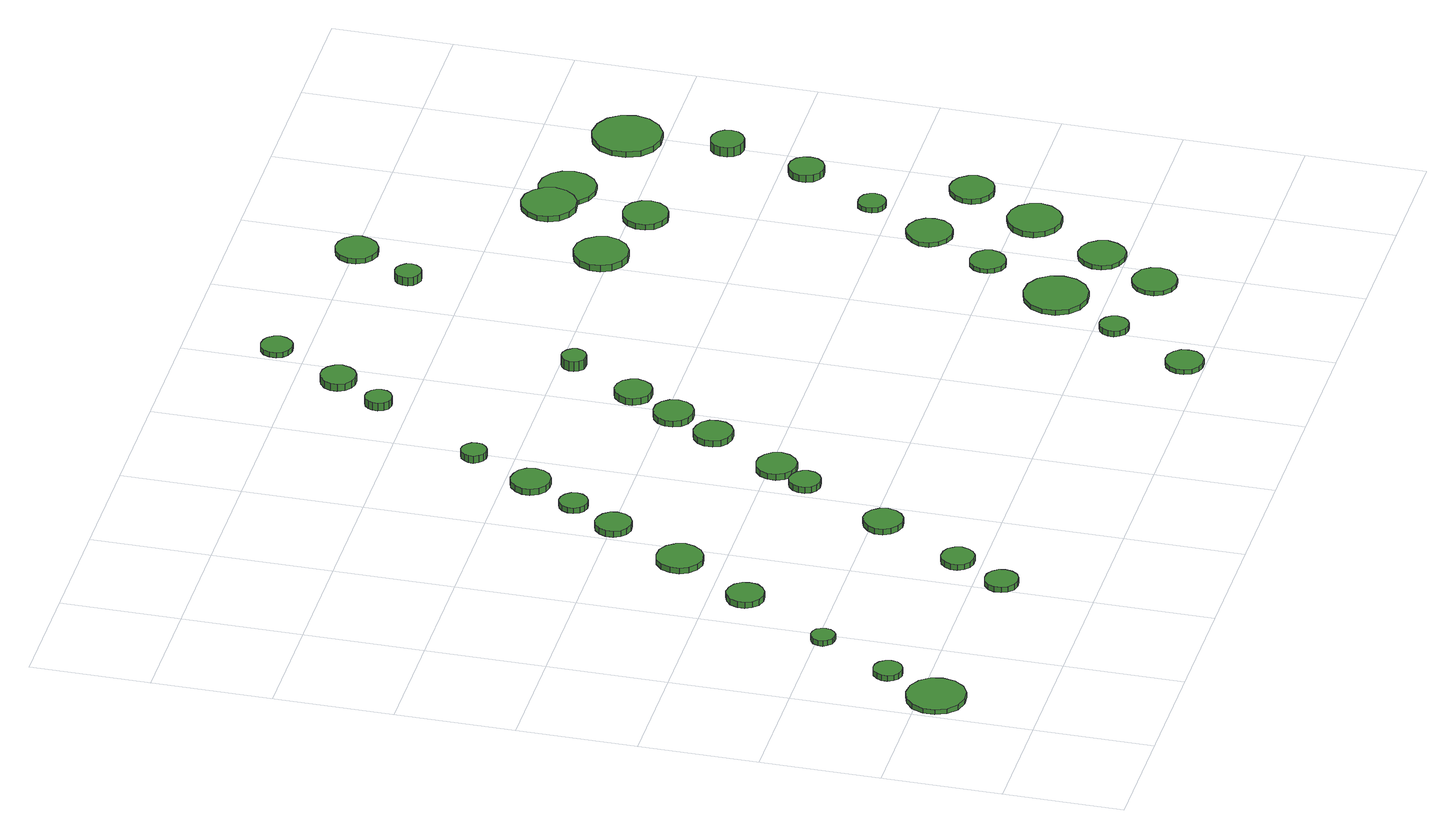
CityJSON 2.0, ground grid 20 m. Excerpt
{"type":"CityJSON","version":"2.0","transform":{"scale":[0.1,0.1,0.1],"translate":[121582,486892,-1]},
"CityObjects":{
"tree1":{"type":"SolitaryVegetationObject","attributes":{"function":"something"},"geometry":[{"type":"MultiSurface","lod":"1","boundaries":[[[0,1,2,3,4,5,6,7,8,9,10,11,12,13,14]],[[15,16,17,18,19,20,21,22,23,24,25,26,27,28,29]],[[0,29,28,1]],[[1,28,27,2]],[[2,27,26,3]],[[3,26,25,4]],[[4,25,24,5]],[[5,24,23,6]],[[6,23,22,7]],[[7,22,21,8]],[[8,21,20,9]],[[9,20,19,10]],[[10,19,18,11]],[[11,18,17,12]],[[12,17,16,13]],[[13,16,15,14]],[[14,15,29,0]]]}]},
"tree2":{"type":"SolitaryVegetationObject","attributes":{"function":"something"},"geometry":[{"type":"MultiSurface","lod":"1","boundaries":[[[30,31,32,33,34,35,36,37,38,39,40,41,42,43,44]],[[45,46,47,48,49,50,51,52,53,54,55,56,57,58,59]],[[30,59,58,31]],[[31,58,57,32]],[[32,57,56,33]],[[33,56,55,34]],[[34,55,54,35]],[[35,54,53,36]],[[36,53,52,37]],[[37,52,51,38]],[[38,51,50,39]],[[39,50,49,40]],[[40,49,48,41]],[[41,48,47,42]],[[42,47,46,43]],[[43,46,45,44]],[[44,45,59,30]]]}]},
"tree3":{"type":"SolitaryVegetationObject","attributes":{"function":"something"},"geometry":[{"type":"MultiSurface","lod":"1","boundaries":[[[60,61,62,63,64,65,66,67,68,69,70,71,72,73,74]],[[75,76,77,78,79,80,81,82,83,84,85,86,87,88,89]],[[60,89,88,61]],[[61,88,87,62]],[[62,87,86,63]],[[63,86,85,64]],[[64,85,84,65]],[[65,84,83,66]],[[66,83,82,67]],[[67,82,81,68]],[[68,81,80,69]],[[69,80,79,70]],[[70,79,78,71]],[[71,78,77,72]],[[72,77,76,73]],[[73,76,75,74]],[[74,75,89,60]]]}]},
"tree4":{"type":"SolitaryVegetationObject","attributes":{"function":"something"},"geometry":[{"type":"MultiSurface","lod":"1","boundaries":[[[90,91,92,93,94,95,96,97,98,99,100,101,102,103,104]],[[105,106,107,108,109,110,111,112,113,114,115,116,117,118,119]],[[90,119,118,91]],[[91,118,117,92]],[[92,117,116,93]],[[93,116,115,94]],[[94,115,114,95]],[[95,114,113,96]],[[96,113,112,97]],[[97,112,111,98]],[[98,111,110,99]],[[99,110,109,100]],[[100,109,108,101]],[[101,108,107,102]],[[102,107,106,103]],[[103,106,105,104]],[[104,105,119,90]]]}]},
"tree5":{"type":"SolitaryVegetationObject","attributes":{"function":"something"},"geometry":[{"type":"MultiSurface","lod":"1","boundaries":[[[120,121,122,123,124,125,126,127,128,129,130,131,132,133,134]],[[135,136,137,138,139,140,141,142,143,144,145,146,147,148,149]],[[120,149,148,121]],[[121,148,147,122]],[[122,147,146,123]],[[123,146,145,124]],[[124,145,144,125]],[[125,144,143,126]],[[126,143,142,127]],[[127,142,141,128]],[[128,141,140,129]],[[129,140,139,130]],[[130,139,138,131]],[[131,138,137,132]],[[132,137,136,133]],[[133,136,135,134]],[[134,135,149,120]]]}]},
"tree6":{"type":"SolitaryVegetationObject","attributes":{"function":"something"},"geometry":[{"type":"MultiSurface","lod":"1","boundaries":[[[150,151,152,153,154,155,156,157,158,159,160,161,162,163,164]],[[165,166,167,168,169,170,171,172,173,174,175,176,177,178,179]],[[150,179,178,151]],[[151,178,177,152]],[[152,177,176,153]],[[153,176,175,154]],[[154,175,174,155]],[[155,174,173,156]],[[156,173,172,157]],[[157,172,171,158]],[[158,171,170,159]],[[159,170,169,160]],[[160,169,168,161]],[[161,168,167,162]],[[162,167,166,163]],[[163,166,165,164]],[[164,165,179,150]]]}]},
"tree7":{"type":"SolitaryVegetationObject","attributes":{"function":"something"},"geometry":[{"type":"MultiSurface","lod":"1","boundaries":[[[180,181,182,183,184,185,186,187,188,189,190,191,192,193,194]],[[195,196,197,198,199,200,201,202,203,204,205,206,207,208,209]],[[180,209,208,181]],[[181,208,207,182]],[[182,207,206,183]],[[183,206,205,184]],[[184,205,204,185]],[[185,204,203,186]],[[186,203,202,187]],[[187,202,201,188]],[[188,201,200,189]],[[189,200,199,190]],[[190,199,198,191]],[[191,198,197,192]],[[192,197,196,193]],[[193,196,195,194]],[[194,195,209,180]]]}]},
"tree8":{"type":"SolitaryVegetationObject","attributes":{"function":"something"},"geometry":[{"type":"MultiSurface","lod":"1","boundaries":[[[210,211,212,213,214,215,216,217,218,219,220,221,222,223,224]],[[225,226,227,228,229,230,231,232,233,234,235,236,237,238,239]],[[210,239,238,211]],[[211,238,237,212]],[[212,237,236,213]],[[213,236,235,214]],[[214,235,234,215]],[[215,234,233,216]],[[216,233,232,217]],[[217,232,231,218]],[[218,231,230,219]],[[219,230,229,220]],[[220,229,228,221]],[[221,228,227,222]],[[222,227,226,223]],[[223,226,225,224]],[[224,225,239,210]]]}]},
"tree9":{"type":"SolitaryVegetationObject","attributes":{"function":"something"},"geometry":[{"type":"MultiSurface","lod":"1","boundaries":[[[240,241,242,243,244,245,246,247,248,249,250,251,252,253,254]],[[255,256,257,258,259,260,261,262,263,264,265,266,267,268,269]],[[240,269,268,241]],[[241,268,267,242]],[[242,267,266,243]],[[243,266,265,244]],[[244,265,264,245]],[[245,264,263,246]],[[246,263,262,247]],[[247,262,261,248]],[[248,261,260,249]],[[249,260,259,250]],[[250,259,258,251]],[[251,258,257,252]],[[252,257,256,253]],[[253,256,255,254]],[[254,255,269,240]]]}]},
"tree10":{"type":"SolitaryVegetationObject","attributes":{"function":"something"},"geometry":[{"type":"MultiSurface","lod":"1","boundaries":[[[270,271,272,273,274,275,276,277,278,279,280,281,282,283,284]],[[285,286,287,288,289,290,291,292,293,294,295,296,297,298,299]],[[270,299,298,271]],[[271,298,297,272]],[[272,297,296,273]],[[273,296,295,274]],[[274,295,294,275]],[[275,294,293,276]],[[276,293,292,277]],[[277,292,291,278]],[[278,291,290,279]],[[279,290,289,280]],[[280,289,288,281]],[[281,288,287,282]],[[282,287,286,283]],[[283,286,285,284]],[[284,285,299,270]]]}]},
"tree11":{"type":"SolitaryVegetationObject","attributes":{"function":"something"},"geometry":[{"type":"MultiSurface","lod":"1","boundaries":[[[300,301,302,303,304,305,306,307,308,309,310,311,312,313,314]],[[315,316,317,318,319,320,321,322,323,324,325,326,327,328,329]],[[300,329,328,301]],[[301,328,327,302]],[[302,327,326,303]],[[303,326,325,304]],[[304,325,324,305]],[[305,324,323,306]],[[306,323,322,307]],[[307,322,321,308]],[[308,321,320,309]],[[309,320,319,310]],[[310,319,318,311]],[[311,318,317,312]],[[312,317,316,313]],[[313,316,315,314]],[[314,315,329,300]]]}]},
"tree12":{"type":"SolitaryVegetationObject","attributes":{"function":"something"},"geometry":[{"type":"MultiSurface","lod":"1","boundaries":[[[330,331,332,333,334,335,336,337,338,339,340,341,342,343,344]],[[345,346,347,348,349,350,351,352,353,354,355,356,357,358,359]],[[330,359,358,331]],[[331,358,357,332]],[[332,357,356,333]],[[333,356,355,334]],[[334,355,354,335]],[[335,354,353,336]],[[336,353,352,337]],[[337,352,351,338]],[[338,351,350,339]],[[339,350,349,340]],[[340,349,348,341]],[[341,348,347,342]],[[342,347,346,343]],[[343,346,345,344]],[[344,345,359,330]]]}]},
"tree13":{"type":"SolitaryVegetationObject","attributes":{"function":"something"},"geometry":[{"type":"MultiSurface","lod":"1","boundaries":[[[360,361,362,363,364,365,366,367,368,369,370,371,372,373,374]],[[375,376,377,378,379,380,381,382,383,384,385,386,387,388,389]],[[360,389,388,361]],[[361,388,387,362]],[[362,387,386,363]],[[363,386,385,364]],[[364,385,384,365]],[[365,384,383,366]],[[366,383,382,367]],[[367,382,381,368]],[[368,381,380,369]],[[369,380,379,370]],[[370,379,378,371]],[[371,378,377,372]],[[372,377,376,373]],[[373,376,375,374]],[[374,375,389,360]]]}]},
"tree14":{"type":"SolitaryVegetationObject","attributes":{"function":"something"},"geometry":[{"type":"MultiSurface","lod":"1","boundaries":[[[390,391,392,393,394,395,396,397,398,399,400,401,402,403,404]],[[405,406,407,408,409,410,411,412,413,414,415,416,417,418,419]],[[390,419,418,391]],[[391,418,417,392]],[[392,417,416,393]],[[393,416,415,394]],[[394,415,414,395]],[[395,414,413,396]],[[396,413,412,397]],[[397,412,411,398]],[[398,411,410,399]],[[399,410,409,400]],[[400,409,408,401]],[[401,408,407,402]],[[402,407,406,403]],[[403,406,405,404]],[[404,405,419,390]]]}]},
"tree15":{"type":"SolitaryVegetationObject","attributes":{"function":"something"},"geometry":[{"type":"MultiSurface","lod":"1","boundaries":[[[420,421,422,423,424,425,426,427,428,429,430,431,432,433,434]],[[435,436,437,438,439,440,441,442,443,444,445,446,447,448,449]],[[420,449,448,421]],[[421,448,447,422]],[[422,447,446,423]],[[423,446,445,424]],[[424,445,444,425]],[[425,444,443,426]],[[426,443,442,427]],[[427,442,441,428]],[[428,441,440,429]],[[429,440,439,430]],[[430,439,438,431]],[[431,438,437,432]],[[432,437,436,433]],[[433,436,435,434]],[[434,435,449,420]]]}]},
"tree16":{"type":"SolitaryVegetationObject","attributes":{"function":"something"},"geometry":[{"type":"MultiSurface","lod":"1","boundaries":[[[450,451,452,453,454,455,456,457,458,459,460,461,462,463,464]],[[465,466,467,468,469,470,471,472,473,474,475,476,477,478,479]],[[450,479,478,451]],[[451,478,477,452]],[[452,477,476,453]],[[453,476,475,454]],[[454,475,474,455]],[[455,474,473,456]],[[456,473,472,457]],[[457,472,471,458]],[[458,471,470,459]],[[459,470,469,460]],[[460,469,468,461]],[[461,468,467,462]],[[462,467,466,463]],[[463,466,465,464]],[[464,465,479,450]]]}]},
"tree17":{"type":"SolitaryVegetationObject","attributes":{"function":"something"},"geometry":[{"type":"MultiSurface","lod":"1","boundaries":[[[480,481,482,483,484,485,486,487,488,489,490,491,492,493,494]],[[495,496,497,498,499,500,501,502,503,504,505,506,507,508,509]],[[480,509,508,481]],[[481,508,507,482]],[[482,507,506,483]],[[483,506,505,484]],[[484,505,504,485]],[[485,504,503,486]],[[486,503,502,487]],[[487,502,501,488]],[[488,501,500,489]],[[489,500,499,490]],[[490,499,498,491]],[[491,498,497,492]],[[492,497,496,493]],[[493,496,495,494]],[[494,495,509,480]]]}]},
"tree18":{"type":"SolitaryVegetationObject","attributes":{"function":"something"},"geometry":[{"type":"MultiSurface","lod":"1","boundaries":[[[510,511,512,513,514,515,516,517,518,519,520,521,522,523,524]],[[525,526,527,528,529,530,531,532,533,534,535,536,537,538,539]],[[510,539,538,511]],[[511,538,537,512]],[[512,537,536,513]],[[513,536,535,514]],[[514,535,534,515]],[[515,534,533,516]],[[516,533,532,517]],[[517,532,531,518]],[[518,531,530,519]],[[519,530,529,520]],[[520,529,528,521]],[[521,528,527,522]],[[522,527,526,523]],[[523,526,525,524]],[[524,525,539,510]]]}]},
"tree19":{"type":"SolitaryVegetationObject","attributes":{"function":"something"},"geometry":[{"type":"MultiSurface","lod":"1","boundaries":[[[540,541,542,543,544,545,546,547,548,549,550,551,552,553,554]],[[555,556,557,558,559,560,561,562,563,564,565,566,567,568,569]],[[540,569,568,541]],[[541,568,567,542]],[[542,567,566,543]],[[543,566,565,544]],[[544,565,564,545]],[[545,564,563,546]],[[546,563,562,547]],[[547,562,561,548]],[[548,561,560,549]],[[549,560,559,550]],[[550,559,558,551]],[[551,558,557,552]],[[552,557,556,553]],[[553,556,555,554]],[[554,555,569,540]]]}]},
"tree20":{"type":"SolitaryVegetationObject","attributes":{"function":"something"},"geometry":[{"type":"MultiSurface","lod":"1","boundaries":[[[570,571,572,573,574,575,576,577,578,579,580,581,582,583,584]],[[585,586,587,588,589,590,591,592,593,594,595,596,597,598,599]],[[570,599,598,571]],[[571,598,597,572]],[[572,597,596,573]],[[573,596,595,574]],[[574,595,594,575]],[[575,594,593,576]],[[576,593,592,577]],[[577,592,591,578]],[[578,591,590,579]],[[579,590,589,580]],[[580,589,588,581]],[[581,588,587,582]],[[582,587,586,583]],[[583,586,585,584]],[[584,585,599,570]]]}]},
"tree21":{"type":"SolitaryVegetationObject","attributes":{"function":"something"},"geometry":[{"type":"MultiSurface","lod":"1","boundaries":[[[600,601,602,603,604,605,606,607,608,609,610,611,612,613,614]],[[615,616,617,618,619,620,621,622,623,624,625,626,627,628,629]],[[600,629,628,601]],[[601,628,627,602]],[[602,627,626,603]],[[603,626,625,604]],[[604,625,624,605]],[[605,624,623,606]],[[606,623,622,607]],[[607,622,621,608]],[[608,621,620,609]],[[609,620,619,610]],[[610,619,618,611]],[[611,618,617,612]],[[612,617,616,613]],[[613,616,615,614]],[[614,615,629,600]]]}]},
"tree22":{"type":"SolitaryVegetationObject","attributes":{"function":"something"},"geometry":[{"type":"MultiSurface","lod":"1","boundaries":[[[630,631,632,633,634,635,636,637,638,639,640,641,642,643,644]],[[645,646,647,648,649,650,651,652,653,654,655,656,657,658,659]],[[630,659,658,631]],[[631,658,657,632]],[[632,657,656,633]],[[633,656,655,634]],[[634,655,654,635]],[[635,654,653,636]],[[636,653,652,637]],[[637,652,651,638]],[[638,651,650,639]],[[639,650,649,640]],[[640,649,648,641]],[[641,648,647,642]],[[642,647,646,643]],[[643,646,645,644]],[[644,645,659,630]]]}]},
"tree23":{"type":"SolitaryVegetationObject","attributes":{"function":"something"},"geometry":[{"type":"MultiSurface","lod":"1","boundaries":[[[660,661,662,663,664,665,666,667,668,669,670,671,672,673,674]],[[675,676,677,678,679,680,681,682,683,684,685,686,687,688,689]],[[660,689,688,661]],[[661,688,687,662]],[[662,687,686,663]],[[663,686,685,664]],[[664,685,684,665]],[[665,684,683,666]],[[666,683,682,667]],[[667,682,681,668]],[[668,681,680,669]],[[669,680,679,670]],[[670,679,678,671]],[[671,678,677,672]],[[672,677,676,673]],[[673,676,675,674]],[[674,675,689,660]]]}]},
"tree24":{"type":"SolitaryVegetationObject","attributes":{"function":"something"},"geometry":[{"type":"MultiSurface","lod":"1","boundaries":[[[690,691,692,693,694,695,696,697,698,699,700,701,702,703,704]],[[705,706,707,708,709,710,711,712,713,714,715,716,717,718,719]],[[690,719,718,691]],[[691,718,717,692]],[[692,717,716,693]],[[693,716,715,694]],[[694,715,714,695]],[[695,714,713,696]],[[696,713,712,697]],[[697,712,711,698]],[[698,711,710,699]],[[699,710,709,700]],[[700,709,708,701]],[[701,708,707,702]],[[702,707,706,703]],[[703,706,705,704]],[[704,705,719,690]]]}]},
"tree25":{"type":"SolitaryVegetationObject","attributes":{"function":"something"},"geometry":[{"type":"MultiSurface","lod":"1","boundaries":[[[720,721,722,723,724,725,726,727,728,729,730,731,732,733,734]],[[735,736,737,738,739,740,741,742,743,744,745,746,747,748,749]],[[720,749,748,721]],[[721,748,747,722]],[[722,747,746,723]],[[723,746,745,724]],[[724,745,744,725]],[[725,744,743,726]],[[726,743,742,727]],[[727,742,741,728]],[[728,741,740,729]],[[729,740,739,730]],[[730,739,738,731]],[[731,738,737,732]],[[732,737,736,733]],[[733,736,735,734]],[[734,735,749,720]]]}]},
"tree26":{"type":"SolitaryVegetationObject","attributes":{"function":"something"},"geometry":[{"type":"MultiSurface","lod":"1","boundaries":[[[750,751,752,753,754,755,756,757,758,759,760,761,762,763,764]],[[765,766,767,768,769,770,771,772,773,774,775,776,777,778,779]],[[750,779,778,751]],[[751,778,777,752]],[[752,777,776,753]],[[753,776,775,754]],[[754,775,774,755]],[[755,774,773,756]],[[756,773,772,757]],[[757,772,771,758]],[[758,771,770,759]],[[759,770,769,760]],[[760,769,768,761]],[[761,768,767,762]],[[762,767,766,763]],[[763,766,765,764]],[[764,765,779,750]]]}]},
"tree27":{"type":"SolitaryVegetationObject","attributes":{"function":"something"},"geometry":[{"type":"MultiSurface","lod":"1","boundaries":[[[780,781,782,783,784,785,786,787,788,789,790,791,792,793,794]],[[795,796,797,798,799,800,801,802,803,804,805,806,807,808,809]],[[780,809,808,781]],[[781,808,807,782]],[[782,807,806,783]],[[783,806,805,784]],[[784,805,804,785]],[[785,804,803,786]],[[786,803,802,787]],[[787,802,801,788]],[[788,801,800,789]],[[789,800,799,790]],[[790,799,798,791]],[[791,798,797,792]],[[792,797,796,793]],[[793,796,795,794]],[[794,795,809,780]]]}]},
"tree28":{"type":"SolitaryVegetationObject","attributes":{"function":"something"},"geometry":[{"type":"MultiSurface","lod":"1","boundaries":[[[810,811,812,813,814,815,816,817,818,819,820,821,822,823,824]],[[825,826,827,828,829,830,831,832,833,834,835,836,837,838,839]],[[810,839,838,811]],[[811,838,837,812]],[[812,837,836,813]],[[813,836,835,814]],[[814,835,834,815]],[[815,834,833,816]],[[816,833,832,817]],[[817,832,831,818]],[[818,831,830,819]],[[819,830,829,820]],[[820,829,828,821]],[[821,828,827,822]],[[822,827,826,823]],[[823,826,825,824]],[[824,825,839,810]]]}]},
"tree29":{"type":"SolitaryVegetationObject","attributes":{"function":"something"},"geometry":[{"type":"MultiSurface","lod":"1","boundaries":[[[840,841,842,843,844,845,846,847,848,849,850,851,852,853,854]],[[855,856,857,858,859,860,861,862,863,864,865,866,867,868,869]],[[840,869,868,841]],[[841,868,867,842]],[[842,867,866,843]],[[843,866,865,844]],[[844,865,864,845]],[[845,864,863,846]],[[846,863,862,847]],[[847,862,861,848]],[[848,861,860,849]],[[849,860,859,850]],[[850,859,858,851]],[[851,858,857,852]],[[852,857,856,853]],[[853,856,855,854]],[[854,855,869,840]]]}]},
"tree30":{"type":"SolitaryVegetationObject","attributes":{"function":"something"},"geometry":[{"type":"MultiSurface","lod":"1","boundaries":[[[870,871,872,873,874,875,876,877,878,879,880,881,882,883,884]],[[885,886,887,888,889,890,891,892,893,894,895,896,897,898,899]],[[870,899,898,871]],[[871,898,897,872]],[[872,897,896,873]],[[873,896,895,874]],[[874,895,894,875]],[[875,894,893,876]],[[876,893,892,877]],[[877,892,891,878]],[[878,891,890,879]],[[879,890,889,880]],[[880,889,888,881]],[[881,888,887,882]],[[882,887,886,883]],[[883,886,885,884]],[[884,885,899,870]]]}]},
"tree31":{"type":"SolitaryVegetationObject","attributes":{"function":"something"},"geometry":[{"type":"MultiSurface","lod":"1","boundaries":[[[900,901,902,903,904,905,906,907,908,909,910,911,912,913,914]],[[915,916,917,918,919,920,921,922,923,924,925,926,927,928,929]],[[900,929,928,901]],[[901,928,927,902]],[[902,927,926,903]],[[903,926,925,904]],[[904,925,924,905]],[[905,924,923,906]],[[906,923,922,907]],[[907,922,921,908]],[[908,921,920,909]],[[909,920,919,910]],[[910,919,918,911]],[[911,918,917,912]],[[912,917,916,913]],[[913,916,915,914]],[[914,915,929,900]]]}]},
"tree32":{"type":"SolitaryVegetationObject","attributes":{"function":"something"},"geometry":[{"type":"MultiSurface","lod":"1","boundaries":[[[930,931,932,933,934,935,936,937,938,939,940,941,942,943,944]],[[945,946,947,948,949,950,951,952,953,954,955,956,957,958,959]],[[930,959,958,931]],[[931,958,957,932]],[[932,957,956,933]],[[933,956,955,934]],[[934,955,954,935]],[[935,954,953,936]],[[936,953,952,937]],[[937,952,951,938]],[[938,951,950,939]],[[939,950,949,940]],[[940,949,948,941]],[[941,948,947,942]],[[942,947,946,943]],[[943,946,945,944]],[[944,945,959,930]]]}]},
"tree33":{"type":"SolitaryVegetationObject","attributes":{"function":"something"},"geometry":[{"type":"MultiSurface","lod":"1","boundaries":[[[960,961,962,963,964,965,966,967,968,969,970,971,972,973,974]],[[975,976,977,978,979,980,981,982,983,984,985,986,987,988,989]],[[960,989,988,961]],[[961,988,987,962]],[[962,987,986,963]],[[963,986,985,964]],[[964,985,984,965]],[[965,984,983,966]],[[966,983,982,967]],[[967,982,981,968]],[[968,981,980,969]],[[969,980,979,970]],[[970,979,978,971]],[[971,978,977,972]],[[972,977,976,973]],[[973,976,975,974]],[[974,975,989,960]]]}]},
"tree34":{"type":"SolitaryVegetationObject","attributes":{"function":"something"},"geometry":[{"type":"MultiSurface","lod":"1","boundaries":[[[990,991,992,993,994,995,996,997,998,999,1000,1001,1002,1003,1004]],[[1005,1006,1007,1008,1009,1010,1011,1012,1013,1014,1015,1016,1017,1018,1019]],[[990,1019,1018,991]],[[991,1018,1017,992]],[[992,1017,1016,993]],[[993,1016,1015,994]],[[994,1015,1014,995]],[[995,1014,1013,996]],[[996,1013,1012,997]],[[997,1012,1011,998]],[[998,1011,1010,999]],[[999,1010,1009,1000]],[[1000,1009,1008,1001]],[[1001,1008,1007,1002]],[[1002,1007,1006,1003]],[[1003,1006,1005,1004]],[[1004,1005,1019,990]]]}]},
"tree35":{"type":"SolitaryVegetationObject","attributes":{"function":"something"},"geometry":[{"type":"MultiSurface","lod":"1","boundaries":[[[1020,1021,1022,1023,1024,1025,1026,1027,1028,1029,1030,1031,1032,1033,1034]],[[1035,1036,1037,1038,1039,1040,1041,1042,1043,1044,1045,1046,1047,1048,1049]],[[1020,1049,1048,1021]],[[1021,1048,1047,1022]],[[1022,1047,1046,1023]],[[1023,1046,1045,1024]],[[1024,1045,1044,1025]],[[1025,1044,1043,1026]],[[1026,1043,1042,1027]],[[1027,1042,1041,1028]],[[1028,1041,1040,1029]],[[1029,1040,1039,1030]],[[1030,1039,1038,1031]],[[1031,1038,1037,1032]],[[1032,1037,1036,1033]],[[1033,1036,1035,1034]],[[1034,1035,1049,1020]]]}]},
"tree36":{"type":"SolitaryVegetationObject","attributes":{"function":"something"},"geometry":[{"type":"MultiSurface","lod":"1","boundaries":[[[1050,1051,1052,1053,1054,1055,1056,1057,1058,1059,1060,1061,1062,1063,1064]],[[1065,1066,1067,1068,1069,1070,1071,1072,1073,1074,1075,1076,1077,1078,1079]],[[1050,1079,1078,1051]],[[1051,1078,1077,1052]],[[1052,1077,1076,1053]],[[1053,1076,1075,1054]],[[1054,1075,1074,1055]],[[1055,1074,1073,1056]],[[1056,1073,1072,1057]],[[1057,1072,1071,1058]],[[1058,1071,1070,1059]],[[1059,1070,1069,1060]],[[1060,1069,1068,1061]],[[1061,1068,1067,1062]],[[1062,1067,1066,1063]],[[1063,1066,1065,1064]],[[1064,1065,1079,1050]]]}]},
"tree37":{"type":"SolitaryVegetationObject","attributes":{"function":"something"},"geometry":[{"type":"MultiSurface","lod":"1","boundaries":[[[1080,1081,1082,1083,1084,1085,1086,1087,1088,1089,1090,1091,1092,1093,1094]],[[1095,1096,1097,1098,1099,1100,1101,1102,1103,1104,1105,1106,1107,1108,1109]],[[1080,1109,1108,1081]],[[1081,1108,1107,1082]],[[1082,1107,1106,1083]],[[1083,1106,1105,1084]],[[1084,1105,1104,1085]],[[1085,1104,1103,1086]],[[1086,1103,1102,1087]],[[1087,1102,1101,1088]],[[1088,1101,1100,1089]],[[1089,1100,1099,1090]],[[1090,1099,1098,1091]],[[1091,1098,1097,1092]],[[1092,1097,1096,1093]],[[1093,1096,1095,1094]],[[1094,1095,1109,1080]]]}]},
"tree38":{"type":"SolitaryVegetationObject","attributes":{"function":"something"},"geometry":[{"type":"MultiSurface","lod":"1","boundaries":[[[1110,1111,1112,1113,1114,1115,1116,1117,1118,1119,1120,1121,1122,1123,1124]],[[1125,1126,1127,1128,1129,1130,1131,1132,1133,1134,1135,1136,1137,1138,1139]],[[1110,1139,1138,1111]],[[1111,1138,1137,1112]],[[1112,1137,1136,1113]],[[1113,1136,1135,1114]],[[1114,1135,1134,1115]],[[1115,1134,1133,1116]],[[1116,1133,1132,1117]],[[1117,1132,1131,1118]],[[1118,1131,1130,1119]],[[1119,1130,1129,1120]],[[1120,1129,1128,1121]],[[1121,1128,1127,1122]],[[1122,1127,1126,1123]],[[1123,1126,1125,1124]],[[1124,1125,1139,1110]]]}]},
"tree39":{"type":"SolitaryVegetationObject","attributes":{"function":"something"},"geometry":[{"type":"MultiSurface","lod":"1","boundaries":[[[1140,1141,1142,1143,1144,1145,1146,1147,1148,1149,1150,1151,1152,1153,1154]],[[1155,1156,1157,1158,1159,1160,1161,1162,1163,1164,1165,1166,1167,1168,1169]],[[1140,1169,1168,1141]],[[1141,1168,1167,1142]],[[1142,1167,1166,1143]],[[1143,1166,1165,1144]],[[1144,1165,1164,1145]],[[1145,1164,1163,1146]],[[1146,1163,1162,1147]],[[1147,1162,1161,1148]],[[1148,1161,1160,1149]],[[1149,1160,1159,1150]],[[1150,1159,1158,1151]],[[1151,1158,1157,1152]],[[1152,1157,1156,1153]],[[1153,1156,1155,1154]],[[1154,1155,1169,1140]]]}]},
"tree40":{"type":"SolitaryVegetationObject","attributes":{"function":"something"},"geometry":[{"type":"MultiSurface","lod":"1","boundaries":[[[1170,1171,1172,1173,1174,1175,1176,1177,1178,1179,1180,1181,1182,1183,1184]],[[1185,1186,1187,1188,1189,1190,1191,1192,1193,1194,1195,1196,1197,1198,1199]],[[1170,1199,1198,1171]],[[1171,1198,1197,1172]],[[1172,1197,1196,1173]],[[1173,1196,1195,1174]],[[1174,1195,1194,1175]],[[1175,1194,1193,1176]],[[1176,1193,1192,1177]],[[1177,1192,1191,1178]],[[1178,1191,1190,1179]],[[1179,1190,1189,1180]],[[1180,1189,1188,1181]],[[1181,1188,1187,1182]],[[1182,1187,1186,1183]],[[1183,1186,1185,1184]],[[1184,1185,1199,1170]]]}]}
},
"vertices":[
[103,173,16],[99,193,16],[87,209,16],[69,219,16],[49,221,16],[29,215,16],[14,202,16],[6,183,16],[6,163,16],[14,144,16],[29,130,16],[49,124,16],[69,126,16],[87,136,16],[99,153,16],[99,153,7],[87,136,7],[69,126,7],[49,124,7],[29,130,7],[14,144,7],[6,163,7],[6,183,7],[14,202,7],[29,215,7],[49,221,7],[69,219,7],[87,209,7],[99,193,7],[103,173,7],
[135,266,16],[133,276,16],[127,284,16],[118,289,16],[109,290,16],[99,287,16],[92,280,16],[88,271,16],[88,261,16],[92,252,16],[99,245,16],[109,242,16],[118,243,16],[127,248,16],[133,256,16],[133,256,6],[127,248,6],[118,243,6],[109,242,6],[99,245,6],[92,252,6],[88,261,6],[88,271,6],[92,280,6],[99,287,6],[109,290,6],[118,289,6],[127,284,6],[133,276,6],[135,266,6],
[205,391,16],[203,399,16],[199,406,16],[192,410,16],[183,411,16],[176,408,16],[170,403,16],[166,395,16],[166,387,16],[170,380,16],[176,374,16],[183,372,16],[192,372,16],[199,377,16],[203,383,16],[203,383,6],[199,377,6],[192,372,6],[183,372,6],[176,374,6],[170,380,6],[166,387,6],[166,395,6],[170,403,6],[176,408,6],[183,411,6],[192,410,6],[199,406,6],[203,399,6],[205,391,6],
[309,542,17],[307,554,17],[299,565,17],[288,571,17],[275,573,17],[263,569,17],[253,560,17],[248,548,17],[248,535,17],[253,524,17],[263,515,17],[275,511,17],[288,512,17],[299,519,17],[307,529,17],[307,529,6],[299,519,6],[288,512,6],[275,511,6],[263,515,6],[253,524,6],[248,535,6],[248,548,6],[253,560,6],[263,569,6],[275,573,6],[288,571,6],[299,565,6],[307,554,6],[309,542,6],
[447,156,16],[445,167,16],[438,176,16],[428,182,16],[417,183,16],[406,180,16],[397,172,16],[393,162,16],[393,150,16],[397,140,16],[406,132,16],[417,129,16],[428,130,16],[438,135,16],[445,145,16],[445,145,6],[438,135,6],[428,130,6],[417,129,6],[406,132,6],[397,140,6],[393,150,6],[393,162,6],[397,172,6],[406,180,6],[417,183,6],[428,182,6],[438,176,6],[445,167,6],[447,156,6],
[497,240,16],[494,251,16],[488,261,16],[478,266,16],[466,267,16],[455,264,16],[447,256,16],[442,246,16],[442,234,16],[447,224,16],[455,216,16],[466,213,16],[478,214,16],[488,220,16],[494,229,16],[494,229,6],[488,220,6],[478,214,6],[466,213,6],[455,216,6],[447,224,6],[442,234,6],[442,246,6],[447,256,6],[455,264,6],[466,267,6],[478,266,6],[488,261,6],[494,251,6],[497,240,6],
[401,670,16],[397,686,16],[388,699,16],[374,707,16],[358,708,16],[343,704,16],[331,693,16],[325,678,16],[325,662,16],[331,648,16],[343,637,16],[358,632,16],[374,634,16],[388,642,16],[397,655,16],[397,655,6],[388,642,6],[374,634,6],[358,632,6],[343,637,6],[331,648,6],[325,662,6],[325,678,6],[331,693,6],[343,704,6],[358,708,6],[374,707,6],[388,699,6],[397,686,6],[401,670,6],
[583,383,16],[580,396,16],[572,407,16],[561,414,16],[547,416,16],[534,411,16],[524,402,16],[518,390,16],[518,376,16],[524,364,16],[534,355,16],[547,350,16],[561,352,16],[572,359,16],[580,370,16],[580,370,6],[572,359,6],[561,352,6],[547,350,6],[534,355,6],[524,364,6],[518,376,6],[518,390,6],[524,402,6],[534,411,6],[547,416,6],[561,414,6],[572,407,6],[580,396,6],[583,383,6],
[466,798,17],[464,810,17],[456,820,17],[445,826,17],[433,828,17],[421,824,17],[412,815,17],[407,804,17],[407,791,17],[412,780,17],[421,772,17],[433,768,17],[445,769,17],[456,775,17],[464,786,17],[464,786,6],[456,775,6],[445,769,6],[433,768,6],[421,772,6],[412,780,6],[407,791,6],[407,804,6],[412,815,6],[421,824,6],[433,828,6],[445,826,6],[456,820,6],[464,810,6],[466,798,6],
[509,875,16],[507,885,16],[501,893,16],[492,898,16],[483,899,16],[473,896,16],[466,889,16],[462,880,16],[462,870,16],[466,861,16],[473,855,16],[483,852,16],[492,853,16],[501,858,16],[507,866,16],[507,866,6],[501,858,6],[492,853,6],[483,852,6],[473,855,6],[466,861,6],[462,870,6],[462,880,6],[466,889,6],[473,896,6],[483,899,6],[492,898,6],[501,893,6],[507,885,6],[509,875,6],
[662,533,17],[660,543,17],[653,552,17],[644,557,17],[633,559,17],[623,555,17],[615,548,17],[611,538,17],[611,527,17],[615,517,17],[623,510,17],[633,507,17],[644,508,17],[653,513,17],[660,522,17],[660,522,6],[653,513,6],[644,508,6],[633,507,6],[623,510,6],[615,517,6],[611,527,6],[611,538,6],[615,548,6],[623,555,6],[633,559,6],[644,557,6],[653,552,6],[660,543,6],[662,533,6],
[564,957,17],[561,971,17],[553,982,17],[541,988,17],[528,990,17],[515,986,17],[505,976,17],[499,964,17],[499,951,17],[505,938,17],[515,929,17],[528,925,17],[541,926,17],[553,933,17],[561,944,17],[561,944,6],[553,933,6],[541,926,6],[528,925,6],[515,929,6],[505,938,6],[499,951,6],[499,964,6],[505,976,6],[515,986,6],[528,990,6],[541,988,6],[553,982,6],[561,971,6],[564,957,6],
[705,588,17],[702,602,17],[693,613,17],[681,620,17],[668,621,17],[654,617,17],[644,608,17],[638,595,17],[638,581,17],[644,568,17],[654,559,17],[668,555,17],[681,556,17],[693,563,17],[702,574,17],[702,574,6],[693,563,6],[681,556,6],[668,555,6],[654,559,6],[644,568,6],[638,581,6],[638,595,6],[644,608,6],[654,617,6],[668,621,6],[681,620,6],[693,613,6],[702,602,6],[705,588,6],
[613,1066,19],[612,1074,19],[606,1081,19],[599,1086,19],[590,1087,19],[582,1084,19],[576,1078,19],[572,1070,19],[572,1062,19],[576,1054,19],[582,1048,19],[590,1045,19],[599,1046,19],[606,1050,19],[612,1057,19],[612,1057,6],[606,1050,6],[599,1046,6],[590,1045,6],[582,1048,6],[576,1054,6],[572,1062,6],[572,1070,6],[576,1078,6],[582,1084,6],[590,1087,6],[599,1086,6],[606,1081,6],[612,1074,6],[613,1066,6],
[775,710,17],[773,723,17],[765,734,17],[753,740,17],[740,742,17],[727,738,17],[717,729,17],[712,717,17],[712,703,17],[717,691,17],[727,682,17],[740,678,17],[753,679,17],[765,686,17],[773,697,17],[773,697,6],[765,686,6],[753,679,6],[740,678,6],[727,682,6],[717,691,6],[712,703,6],[712,717,6],[717,729,6],[727,738,6],[740,742,6],[753,740,6],[765,734,6],[773,723,6],[775,710,6],
[821,786,17],[818,800,17],[810,811,17],[798,818,17],[784,819,17],[771,815,17],[761,806,17],[755,793,17],[755,780,17],[761,767,17],[771,758,17],[784,754,17],[798,755,17],[810,762,17],[818,773,17],[818,773,6],[810,762,6],[798,755,6],[784,754,6],[771,758,6],[761,767,6],[755,780,6],[755,793,6],[761,806,6],[771,815,6],[784,819,6],[798,818,6],[810,811,6],[818,800,6],[821,786,6],
[733,1252,20],[731,1261,20],[726,1268,20],[718,1273,20],[709,1274,20],[700,1271,20],[693,1265,20],[690,1257,20],[690,1248,20],[693,1239,20],[700,1233,20],[709,1230,20],[718,1231,20],[726,1236,20],[731,1243,20],[731,1243,6],[726,1236,6],[718,1231,6],[709,1230,6],[700,1233,6],[693,1239,6],[690,1248,6],[690,1257,6],[693,1265,6],[700,1271,6],[709,1274,6],[718,1273,6],[726,1268,6],[731,1261,6],[733,1252,6],
[865,864,18],[862,876,18],[855,887,18],[844,893,18],[831,895,18],[819,891,18],[810,882,18],[804,870,18],[804,858,18],[810,846,18],[819,837,18],[831,834,18],[844,835,18],[855,841,18],[862,852,18],[862,852,6],[855,841,6],[844,835,6],[831,834,6],[819,837,6],[810,846,6],[804,858,6],[804,870,6],[810,882,6],[819,891,6],[831,895,6],[844,893,6],[855,887,6],[862,876,6],[865,864,6],
[1166,33,16],[1164,46,16],[1156,56,16],[1145,63,16],[1132,64,16],[1120,60,16],[1110,51,16],[1105,40,16],[1105,27,16],[1110,15,16],[1120,6,16],[1132,2,16],[1145,3,16],[1156,10,16],[1164,20,16],[1164,20,7],[1156,10,7],[1145,3,7],[1132,2,7],[1120,6,7],[1110,15,7],[1105,27,7],[1105,40,7],[1110,51,7],[1120,60,7],[1132,64,7],[1145,63,7],[1156,56,7],[1164,46,7],[1166,33,7],
[791,1331,19],[788,1343,19],[781,1353,19],[770,1359,19],[758,1360,19],[747,1356,19],[737,1348,19],[732,1337,19],[732,1325,19],[737,1313,19],[747,1305,19],[758,1302,19],[770,1303,19],[781,1309,19],[788,1319,19],[788,1319,6],[781,1309,6],[770,1303,6],[758,1302,6],[747,1305,6],[737,1313,6],[732,1325,6],[732,1337,6],[737,1348,6],[747,1356,6],[758,1360,6],[770,1359,6],[781,1353,6],[788,1343,6],[791,1331,6],
[922,978,24],[920,986,24],[915,993,24],[907,998,24],[899,999,24],[891,996,24],[885,990,24],[881,982,24],[881,974,24],[885,966,24],[891,960,24],[899,958,24],[907,959,24],[915,963,24],[920,970,24],[920,970,6],[915,963,6],[907,959,6],[899,958,6],[891,960,6],[885,966,6],[881,974,6],[881,982,6],[885,990,6],[891,996,6],[899,999,6],[907,998,6],[915,993,6],[920,986,6],[922,978,6],
[1237,168,17],[1235,178,17],[1229,186,17],[1220,191,17],[1211,192,17],[1201,189,17],[1194,182,17],[1190,173,17],[1190,163,17],[1194,154,17],[1201,147,17],[1211,144,17],[1220,145,17],[1229,150,17],[1235,158,17],[1235,158,7],[1229,150,7],[1220,145,7],[1211,144,7],[1201,147,7],[1194,154,7],[1190,163,7],[1190,173,7],[1194,182,7],[1201,189,7],[1211,192,7],[1220,191,7],[1229,186,7],[1235,178,7],[1237,168,7],
[858,1449,16],[855,1460,16],[849,1469,16],[840,1474,16],[829,1475,16],[818,1472,16],[810,1465,16],[806,1455,16],[806,1444,16],[810,1434,16],[818,1427,16],[829,1423,16],[840,1424,16],[849,1430,16],[855,1439,16],[855,1439,7],[849,1430,7],[840,1424,7],[829,1423,7],[818,1427,7],[810,1434,7],[806,1444,7],[806,1455,7],[810,1465,7],[818,1472,7],[829,1475,7],[840,1474,7],[849,1469,7],[855,1460,7],[858,1449,7],
[1334,280,17],[1330,302,17],[1317,320,17],[1298,331,17],[1276,333,17],[1255,326,17],[1238,311,17],[1229,291,17],[1229,269,17],[1238,249,17],[1255,234,17],[1276,228,17],[1298,230,17],[1317,241,17],[1330,259,17],[1330,259,8],[1317,241,8],[1298,230,8],[1276,228,8],[1255,234,8],[1238,249,8],[1229,269,8],[1229,291,8],[1238,311,8],[1255,326,8],[1276,333,8],[1298,331,8],[1317,320,8],[1330,302,8],[1334,280,8],
[1399,138,15],[1396,153,15],[1387,166,15],[1373,173,15],[1358,175,15],[1344,170,15],[1332,160,15],[1326,146,15],[1326,131,15],[1332,117,15],[1344,106,15],[1358,102,15],[1373,103,15],[1387,111,15],[1396,123,15],[1396,123,7],[1387,111,7],[1373,103,7],[1358,102,7],[1344,106,7],[1332,117,7],[1326,131,7],[1326,146,7],[1332,160,7],[1344,170,7],[1358,175,7],[1373,173,7],[1387,166,7],[1396,153,7],[1399,138,7],
[1385,411,16],[1382,423,16],[1375,433,16],[1364,439,16],[1352,440,16],[1340,437,16],[1331,428,16],[1326,417,16],[1326,405,16],[1331,394,16],[1340,385,16],[1352,381,16],[1364,383,16],[1375,389,16],[1382,399,16],[1382,399,8],[1375,389,8],[1364,383,8],[1352,381,8],[1340,385,8],[1331,394,8],[1326,405,8],[1326,417,8],[1331,428,8],[1340,437,8],[1352,440,8],[1364,439,8],[1375,433,8],[1382,423,8],[1385,411,8],
[1112,1297,22],[1110,1306,22],[1104,1313,22],[1097,1318,22],[1088,1319,22],[1079,1316,22],[1072,1310,22],[1069,1302,22],[1069,1293,22],[1072,1285,22],[1079,1279,22],[1088,1276,22],[1097,1277,22],[1104,1281,22],[1110,1289,22],[1110,1289,7],[1104,1281,7],[1097,1277,7],[1088,1276,7],[1079,1279,7],[1072,1285,7],[1069,1293,7],[1069,1302,7],[1072,1310,7],[1079,1316,7],[1088,1319,7],[1097,1318,7],[1104,1313,7],[1110,1306,7],[1112,1297,7],
[1459,239,15],[1455,255,15],[1446,268,15],[1432,276,15],[1416,278,15],[1401,273,15],[1389,262,15],[1382,247,15],[1382,231,15],[1389,216,15],[1401,206,15],[1416,201,15],[1432,202,15],[1446,210,15],[1455,223,15],[1455,223,7],[1446,210,7],[1432,202,7],[1416,201,7],[1401,206,7],[1389,216,7],[1382,231,7],[1382,247,7],[1389,262,7],[1401,273,7],[1416,278,7],[1432,276,7],[1446,268,7],[1455,255,7],[1459,239,7],
[1274,1015,18],[1270,1033,18],[1259,1048,18],[1243,1058,18],[1224,1060,18],[1207,1054,18],[1193,1041,18],[1185,1024,18],[1185,1006,18],[1193,989,18],[1207,976,18],[1224,970,18],[1243,972,18],[1259,982,18],[1270,997,18],[1270,997,6],[1259,982,6],[1243,972,6],[1224,970,6],[1207,976,6],[1193,989,6],[1185,1006,6],[1185,1024,6],[1193,1041,6],[1207,1054,6],[1224,1060,6],[1243,1058,6],[1259,1048,6],[1270,1033,6],[1274,1015,6],
[1182,1396,17],[1179,1410,17],[1170,1422,17],[1157,1429,17],[1143,1431,17],[1129,1426,17],[1118,1417,17],[1112,1403,17],[1112,1389,17],[1118,1375,17],[1129,1366,17],[1143,1361,17],[1157,1363,17],[1170,1370,17],[1179,1382,17],[1179,1382,8],[1170,1370,8],[1157,1363,8],[1143,1361,8],[1129,1366,8],[1118,1375,8],[1112,1389,8],[1112,1403,8],[1118,1417,8],[1129,1426,8],[1143,1431,8],[1157,1429,8],[1170,1422,8],[1179,1410,8],[1182,1396,8],
[1458,523,15],[1455,538,15],[1446,551,15],[1432,559,15],[1417,561,15],[1402,556,15],[1390,545,15],[1383,531,15],[1383,515,15],[1390,501,15],[1402,490,15],[1417,485,15],[1432,487,15],[1446,495,15],[1455,508,15],[1455,508,7],[1446,495,7],[1432,487,7],[1417,485,7],[1402,490,7],[1390,501,7],[1383,515,7],[1383,531,7],[1390,545,7],[1402,556,7],[1417,561,7],[1432,559,7],[1446,551,7],[1455,538,7],[1458,523,7],
[1540,369,17],[1536,387,17],[1525,402,17],[1509,411,17],[1490,413,17],[1473,407,17],[1459,395,17],[1451,378,17],[1451,360,17],[1459,343,17],[1473,330,17],[1490,325,17],[1509,326,17],[1525,336,17],[1536,351,17],[1536,351,7],[1525,336,7],[1509,326,7],[1490,325,7],[1473,330,7],[1459,343,7],[1451,360,7],[1451,378,7],[1459,395,7],[1473,407,7],[1490,413,7],[1509,411,7],[1525,402,7],[1536,387,7],[1540,369,7],
[1399,975,16],[1396,990,16],[1387,1003,16],[1374,1011,16],[1358,1012,16],[1344,1007,16],[1332,997,16],[1326,983,16],[1326,967,16],[1332,953,16],[1344,943,16],[1358,938,16],[1374,940,16],[1387,947,16],[1396,960,16],[1396,960,6],[1387,947,6],[1374,940,6],[1358,938,6],[1344,943,6],[1332,953,6],[1326,967,6],[1326,983,6],[1332,997,6],[1344,1007,6],[1358,1012,6],[1374,1011,6],[1387,1003,6],[1396,990,6],[1399,975,6],
[1509,634,15],[1507,643,15],[1501,651,15],[1493,655,15],[1484,656,15],[1474,654,15],[1467,647,15],[1464,639,15],[1464,629,15],[1467,620,15],[1474,614,15],[1484,611,15],[1493,612,15],[1501,617,15],[1507,624,15],[1507,624,6],[1501,617,6],[1493,612,6],[1484,611,6],[1474,614,6],[1467,620,6],[1464,629,6],[1464,639,6],[1467,647,6],[1474,654,6],[1484,656,6],[1493,655,6],[1501,651,6],[1507,643,6],[1509,634,6],
[1400,1132,17],[1396,1150,17],[1385,1165,17],[1369,1175,17],[1350,1177,17],[1333,1171,17],[1319,1158,17],[1311,1141,17],[1311,1123,17],[1319,1106,17],[1333,1093,17],[1350,1087,17],[1369,1089,17],[1385,1099,17],[1396,1114,17],[1396,1114,7],[1385,1099,7],[1369,1089,7],[1350,1087,7],[1333,1093,7],[1319,1106,7],[1311,1123,7],[1311,1141,7],[1319,1158,7],[1333,1171,7],[1350,1177,7],[1369,1175,7],[1385,1165,7],[1396,1150,7],[1400,1132,7],
[1601,489,15],[1597,503,15],[1588,516,15],[1575,523,15],[1560,525,15],[1546,520,15],[1534,510,15],[1528,496,15],[1528,481,15],[1534,467,15],[1546,457,15],[1560,452,15],[1575,454,15],[1588,461,15],[1597,474,15],[1597,474,6],[1588,461,6],[1575,454,6],[1560,452,6],[1546,457,6],[1534,467,6],[1528,481,6],[1528,496,6],[1534,510,6],[1546,520,6],[1560,525,6],[1575,523,6],[1588,516,6],[1597,503,6],[1601,489,6],
[1460,1116,14],[1456,1135,14],[1445,1151,14],[1428,1161,14],[1408,1163,14],[1389,1157,14],[1375,1144,14],[1367,1126,14],[1367,1106,14],[1375,1088,14],[1389,1075,14],[1408,1069,14],[1428,1071,14],[1445,1081,14],[1456,1097,14],[1456,1097,7],[1445,1081,7],[1428,1071,7],[1408,1069,7],[1389,1075,7],[1375,1088,7],[1367,1106,7],[1367,1126,7],[1375,1144,7],[1389,1157,7],[1408,1163,7],[1428,1161,7],[1445,1151,7],[1456,1135,7],[1460,1116,7],
[1585,759,19],[1583,771,19],[1576,781,19],[1565,787,19],[1553,788,19],[1542,784,19],[1533,776,19],[1528,765,19],[1528,753,19],[1533,742,19],[1542,734,19],[1553,730,19],[1565,731,19],[1576,737,19],[1583,747,19],[1583,747,6],[1576,737,6],[1565,731,6],[1553,730,6],[1542,734,6],[1533,742,6],[1528,753,6],[1528,765,6],[1533,776,6],[1542,784,6],[1553,788,6],[1565,787,6],[1576,781,6],[1583,771,6],[1585,759,6],
[1629,900,22],[1627,911,22],[1620,920,22],[1610,926,22],[1599,927,22],[1588,924,22],[1579,916,22],[1575,906,22],[1575,894,22],[1579,884,22],[1588,876,22],[1599,873,22],[1610,874,22],[1620,880,22],[1627,889,22],[1627,889,5],[1620,880,5],[1610,874,5],[1599,873,5],[1588,876,5],[1579,884,5],[1575,894,5],[1575,906,5],[1579,916,5],[1588,924,5],[1599,927,5],[1610,926,5],[1620,920,5],[1627,911,5],[1629,900,5],
[1645,1061,16],[1640,1085,16],[1626,1104,16],[1606,1115,16],[1582,1118,16],[1560,1111,16],[1542,1095,16],[1533,1073,16],[1533,1050,16],[1542,1028,16],[1560,1012,16],[1582,1005,16],[1606,1007,16],[1626,1019,16],[1640,1038,16],[1640,1038,6],[1626,1019,6],[1606,1007,6],[1582,1005,6],[1560,1012,6],[1542,1028,6],[1533,1050,6],[1533,1073,6],[1542,1095,6],[1560,1111,6],[1582,1118,6],[1606,1115,6],[1626,1104,6],[1640,1085,6],[1645,1061,6]
]}
